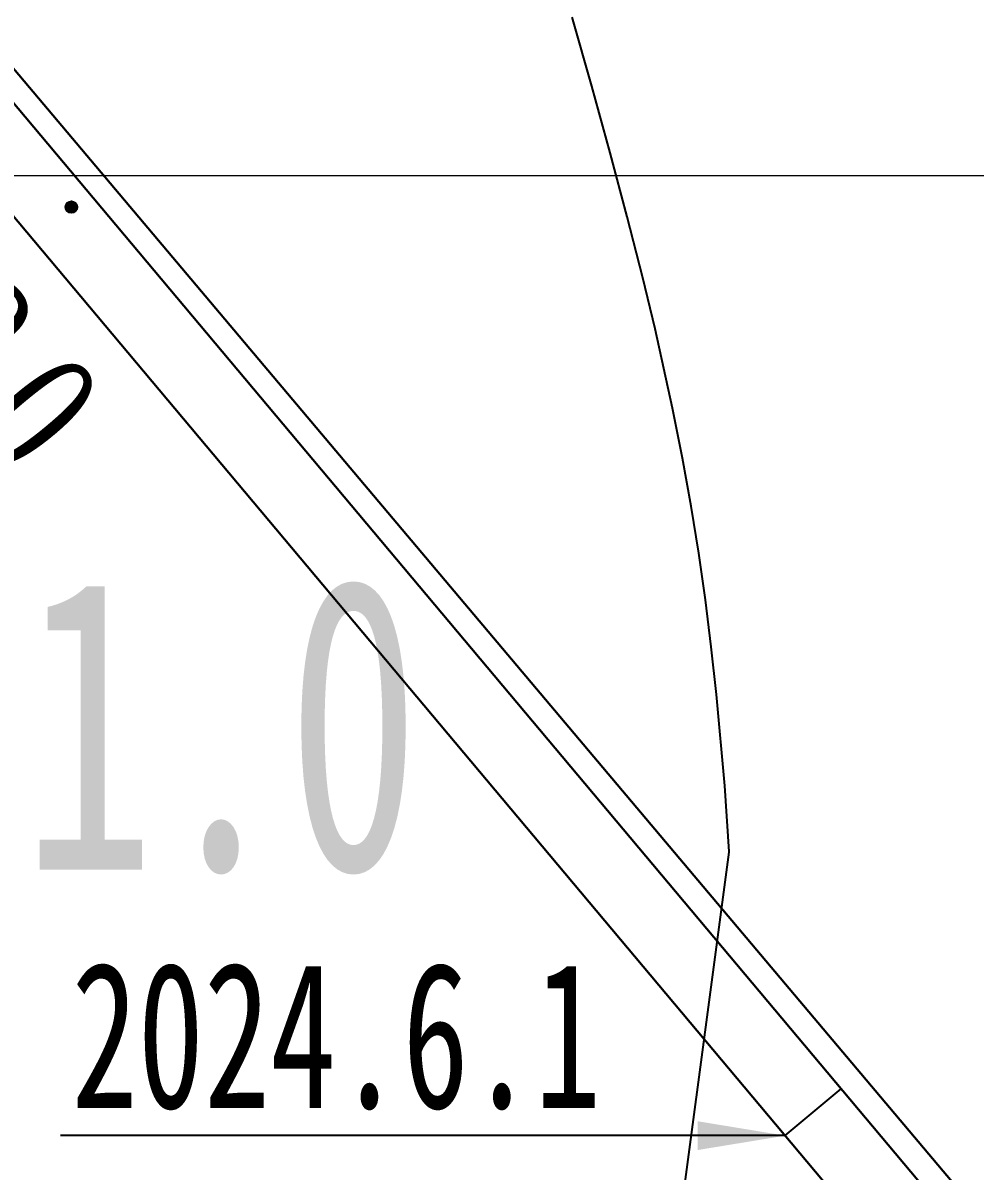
# Model space of a CAD drawing. Header units: millimetres. Extents: x 37412591 to 74834139, y 4258245 to 8527567.
# Drawn here: x 37414067.5 to 37414132.7, y 4260931.8 to 4261010.5 of the extents above; entities that cross this region are included whole.
import ezdxf

# ---------------------------------------------------------------- set-up
doc = ezdxf.new("R2010")
doc.units = ezdxf.units.MM
for name, color, linetype in [('0测量点名称', 7, 'Continuous'), ('6号煤底板等高线', 7, 'Continuous'), ('钻孔', 7, 'Continuous')]:
    doc.layers.add(name, color=color, linetype=linetype)
doc.layers.add('保安煤柱线', color=1, linetype='线圈线（保安煤柱线） ----0-----0----0-----0----0-----0--', lineweight=30)
doc.styles.get("Standard").update_dxf_attribs({"font": 'simfang.ttf', "width": 0.6667})
doc.styles.add('标准', font='SimSun.ttf', dxfattribs={"width": 0.667})
doc.linetypes.add('447', pattern='A,8,-1,[148,AAA.SHX,S=1,R=0,X=0,Y=0],-1', length=10)
doc.linetypes.add('FENCELINE1', pattern='A,6.35,-2.54,[133,ltypeshp.shx,S=2.54,R=0,X=-2.54,Y=0],-2.54,25.4', length=36.83)
doc.linetypes.add('线圈线（保安煤柱线） ----0-----0----0-----0----0-----0--', pattern='A,14.5,-2,[133,ltypeshp.shx,S=0.5,R=0,X=0,Y=0],-3,25.4', length=44.9)
doc.dimstyles.new('ISO-25', dxfattribs={"dimtxt": 2.5, "dimasz": 2.5, "dimexe": 1.25, "dimexo": 0.625, "dimtad": 1, "dimtxsty": 'Standard', "dimcen": 2.5, "dimadec": 0, "dimazin": 0, "dimtfac": 1, "dimtmove": 0, "dimatfit": 3, "dimfxl": 1, "dimarcsym": 0})

msp = doc.modelspace()

# ---------------------------------------------------------------- hatches: boundary and pattern name
at = {"linetype": '447', "ltscale": 0.5}
h = msp.add_hatch(color=0, dxfattribs=at)
h.dxf.hatch_style = 1
h.paths.add_polyline_path([(37414070.382, 4260997.863, 1), (37414071.178, 4260997.863, 1)])

# ---------------------------------------------------------------- linework, layer by layer
at = {"color": 0, "lineweight": 30, "ltscale": 5}
for p, q in [((37413952.34, 4261141.33), (37414459.22, 4260537.616)), ((37413954.363, 4261131.146), (37415014.899, 4259868.006))]:
    msp.add_line(p, q, dxfattribs=at)
at = {"color": 0, "linetype": 'ByBlock', "lineweight": 20}
msp.add_line((37416981.26, 4260999.999, 4910.121), (37412646.515, 4260999.999, 4910.121), dxfattribs=at)
at = {"color": 0, "linetype": 'ByBlock', "lineweight": -3, "ltscale": 0.005}
msp.add_line((37414119.693, 4260934.229), (37414123.523, 4260937.445), dxfattribs=at)
at = {"color": 0, "linetype": '447', "ltscale": 0.5}
msp.add_circle((37414070.78, 4260997.863), 0.398, dxfattribs=at)
at = {"color": 30, "linetype": 'ByBlock', "lineweight": -3, "ltscale": 0.005}
msp.add_point((37414070.78, 4260997.863), dxfattribs=at)
msp.add_point((37414070.78, 4260997.863), dxfattribs=at)
msp.add_point((37414070.78, 4260997.863), dxfattribs=at)
msp.add_point((37414070.78, 4260997.863), dxfattribs=at)
at = {"color": 2, "linetype": 'ByBlock', "lineweight": -3, "ltscale": 0.005}
msp.add_point((37414070.78, 4260997.863), dxfattribs=at)
at = {"color": 0, "ltscale": 5}
for p in [(37414070.78, 4260997.863), (37414070.78, 4260997.863, -3)]:
    msp.add_point(p, dxfattribs=at)
at = {"color": 1}
msp.add_point((37414070.78, 4260997.863), dxfattribs=at)
at = {"layer": '6号煤底板等高线', "elevation": 3681.945}
msp.add_lwpolyline([(37414097.77, 4260818.003), (37414115.861, 4260953.666), (37414115.859, 4260953.701), (37414115.545, 4260958.204), (37414114.985, 4260964.461), (37414114.629, 4260967.737), (37414114.227, 4260970.952), (37414113.772, 4260974.148), (37414113.251, 4260977.371), (37414112.656, 4260980.666), (37414111.976, 4260984.077), (37414110.774, 4260989.51), (37414109.931, 4260993.024), (37414108.874, 4260997.206), (37414107.709, 4261001.593), (37414106.444, 4261006.161), (37414105.084, 4261010.883)], dxfattribs=at)
at = {"layer": '保安煤柱线', "color": 1, "linetype": 'FENCELINE1', "lineweight": 30, "ltscale": 2, "elevation": 4910.117}
msp.add_lwpolyline([(37415177.093, 4259972.416), (37414629.979, 4260624.241), (37414582.572, 4260611.445), (37414500.003, 4260607.63), (37414448.713, 4260625.726), (37414373.517, 4260664.61), (37414326.798, 4260701.572), (37414259.606, 4260778.76), (37413935.587, 4261162.927)], dxfattribs=at)

# ---------------------------------------------------------------- texts
at = {"layer": '0测量点名称', "color": 0, "lineweight": 30, "ltscale": 5, "insert": (37414053.103, 4260994.606, 0.009), "char_height": 9, "width": 23.08503, "attachment_point": 7, "rotation": 309.76049}
msp.add_mtext('{\\fTimes New Roman|b0|i0|c0|p18;\\P982.0}', dxfattribs=at)
at = {"layer": '钻孔', "insert": (37414067.424, 4260972.452, 6205.793), "char_height": 20, "width": 80.89224, "attachment_point": 1, "style": '标准'}
msp.add_mtext('1.0', dxfattribs=at)
at = {"layer": '钻孔', "color": 0, "insert": (37414070.793, 4260946.126, 6566.892), "char_height": 10, "width": 80.89224, "attachment_point": 1}
msp.add_mtext('2024.6.1', dxfattribs=at)

# ---------------------------------------------------------------- leaders
at = {"layer": '6号煤底板等高线'}
msp.add_leader([(37414119.694, 4260934.23), (37414070.038, 4260934.23)], dimstyle='ISO-25', override={"dimasz": 6, "dimgap": 0.625, "dimtad": 0, "dimzin": 0}, dxfattribs=at)

doc.saveas('drawing.dxf')
